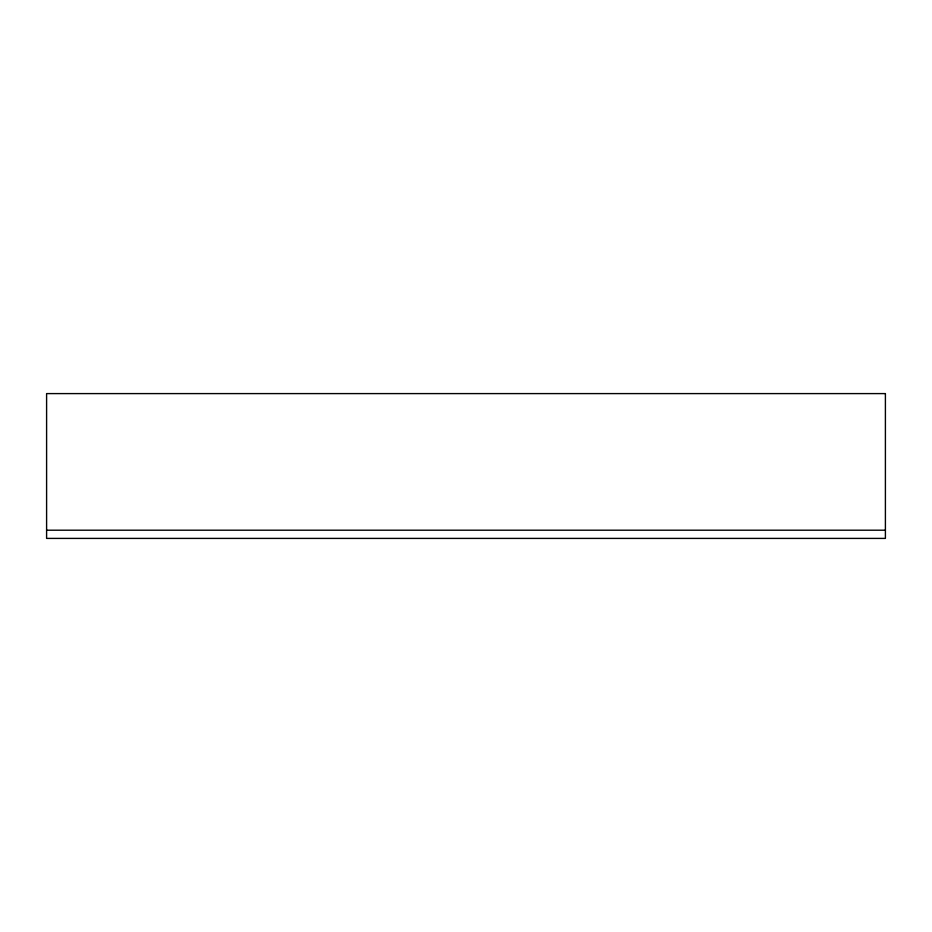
<?xml version="1.0" encoding="UTF-8"?>
<svg xmlns="http://www.w3.org/2000/svg" width="932" height="932" viewBox="0 0 932 932"><rect width="100%" height="100%" fill="white"/><g stroke="black" fill="none" stroke-linecap="round" stroke-linejoin="round"><path stroke-width="1.4" d="M46.6 530.203L885.4 530.203M885.4 393.595L46.6 393.595L46.6 538.405L885.4 538.405L885.4 393.595"/></g></svg>
